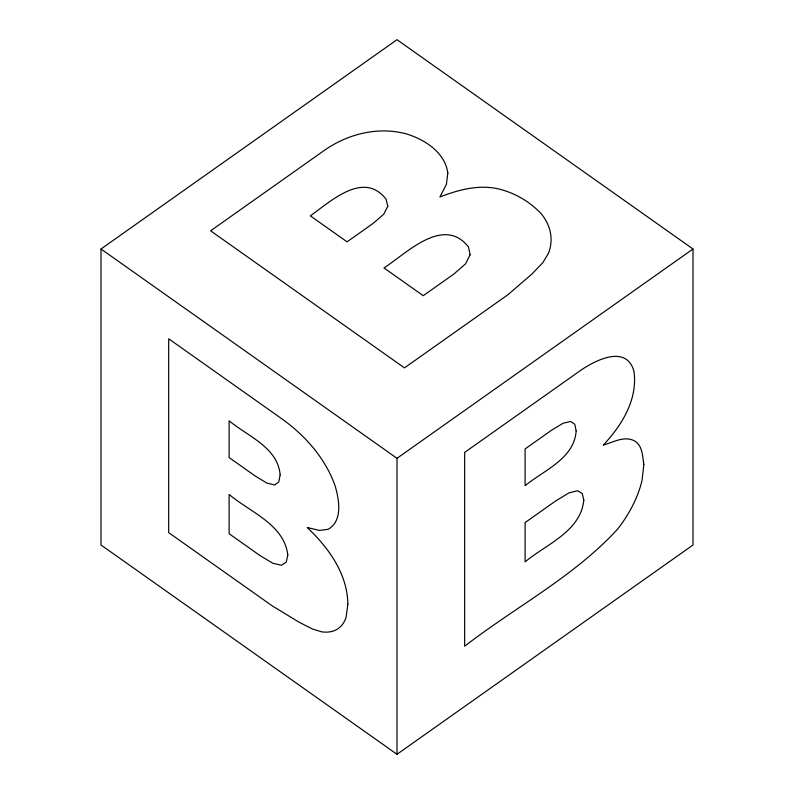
<?xml version="1.0" encoding="UTF-8"?>
<svg xmlns="http://www.w3.org/2000/svg" width="794" height="794" viewBox="0 0 794 794"><rect width="100%" height="100%" fill="white"/><g stroke="black" fill="none" stroke-linecap="round" stroke-linejoin="round"><path stroke-width="1.19" d="M101.007 248.998L397 39.7L692.993 248.998L692.993 545.002L397 754.3L101.007 545.002L101.007 248.998L397 458.307L397 754.3M397 458.307L692.993 248.998M643.845 464.401L642.098 479.953A73.018 36.514 -54.7 0 1 617.663 529.062C574.042 576.712 515.276 607.023 464.669 646.237L464.669 452.391L576.801 373.101C591.55 362.133 625.801 342.69 633.92 371.145C638.029 399.283 621.831 425.485 603.251 445.106C613.137 442.357 623.677 435.747 633.999 440.62C642.723 445.285 642.406 455.925 643.845 464.401M447.836 173.023L446.377 184.426L439.896 196.952C458.555 189.786 478.742 184.307 498.721 188.972C514.82 192.882 529.638 201.577 541.061 213.556A73.018 51.64 0 0 1 548.465 253.336L542.778 262.685L532.069 273.91L507.872 294.763L404.464 367.88L210.608 230.806L322.741 151.515C346.561 134.186 377.616 126.107 406.459 133.918C424.84 139.565 445.047 152.498 447.836 173.023M347.851 604.194L346.095 617.266A73.018 36.514 54.7 0 1 321.669 631.835L312.211 628.917L298.921 622.099L272.084 605.762L168.675 532.635L168.675 338.79L280.808 418.081C304.747 434.993 325.282 457.92 335.108 485.898C339.127 499.595 342.988 520.914 328.15 529.3L319.357 530.422L307.258 527.494C328.488 547.701 347.454 573.645 347.851 604.194M576.146 430.824C574.429 458.704 543.662 470.336 525.102 485.69L525.102 448.928L551.552 430.229L563.135 423.222L570.658 421.475L574.767 424.254L576.146 430.824M583.808 500.111C580.801 531.394 546.133 544.337 525.102 561.854L525.102 522.581L555.512 501.074L568.891 492.925L577.536 490.732L582.24 493.471L583.808 500.111M280.143 474.862L278.773 481.948L274.655 484.936L267.042 483.169L255.152 475.973L229.109 457.552L229.109 420.79C247.45 436.075 277.89 447.419 280.143 474.862M287.815 554.996L286.227 562.192L281.473 565.259L272.838 563.274L259.648 555.314L229.109 533.717L229.109 494.444C249.723 511.971 284.163 524.318 287.815 554.996M470.117 254.785L465.602 263.797L453.781 274.099L423.242 295.696L383.968 267.925C406.3 253.604 443.3 215.224 468.45 246.874L470.117 254.785M387.8 206.212L383.8 214.162L373.12 223.412L347.077 241.833L310.315 215.839C330.552 201.607 363.513 170.234 386.013 199.125L387.8 206.212"/></g></svg>
